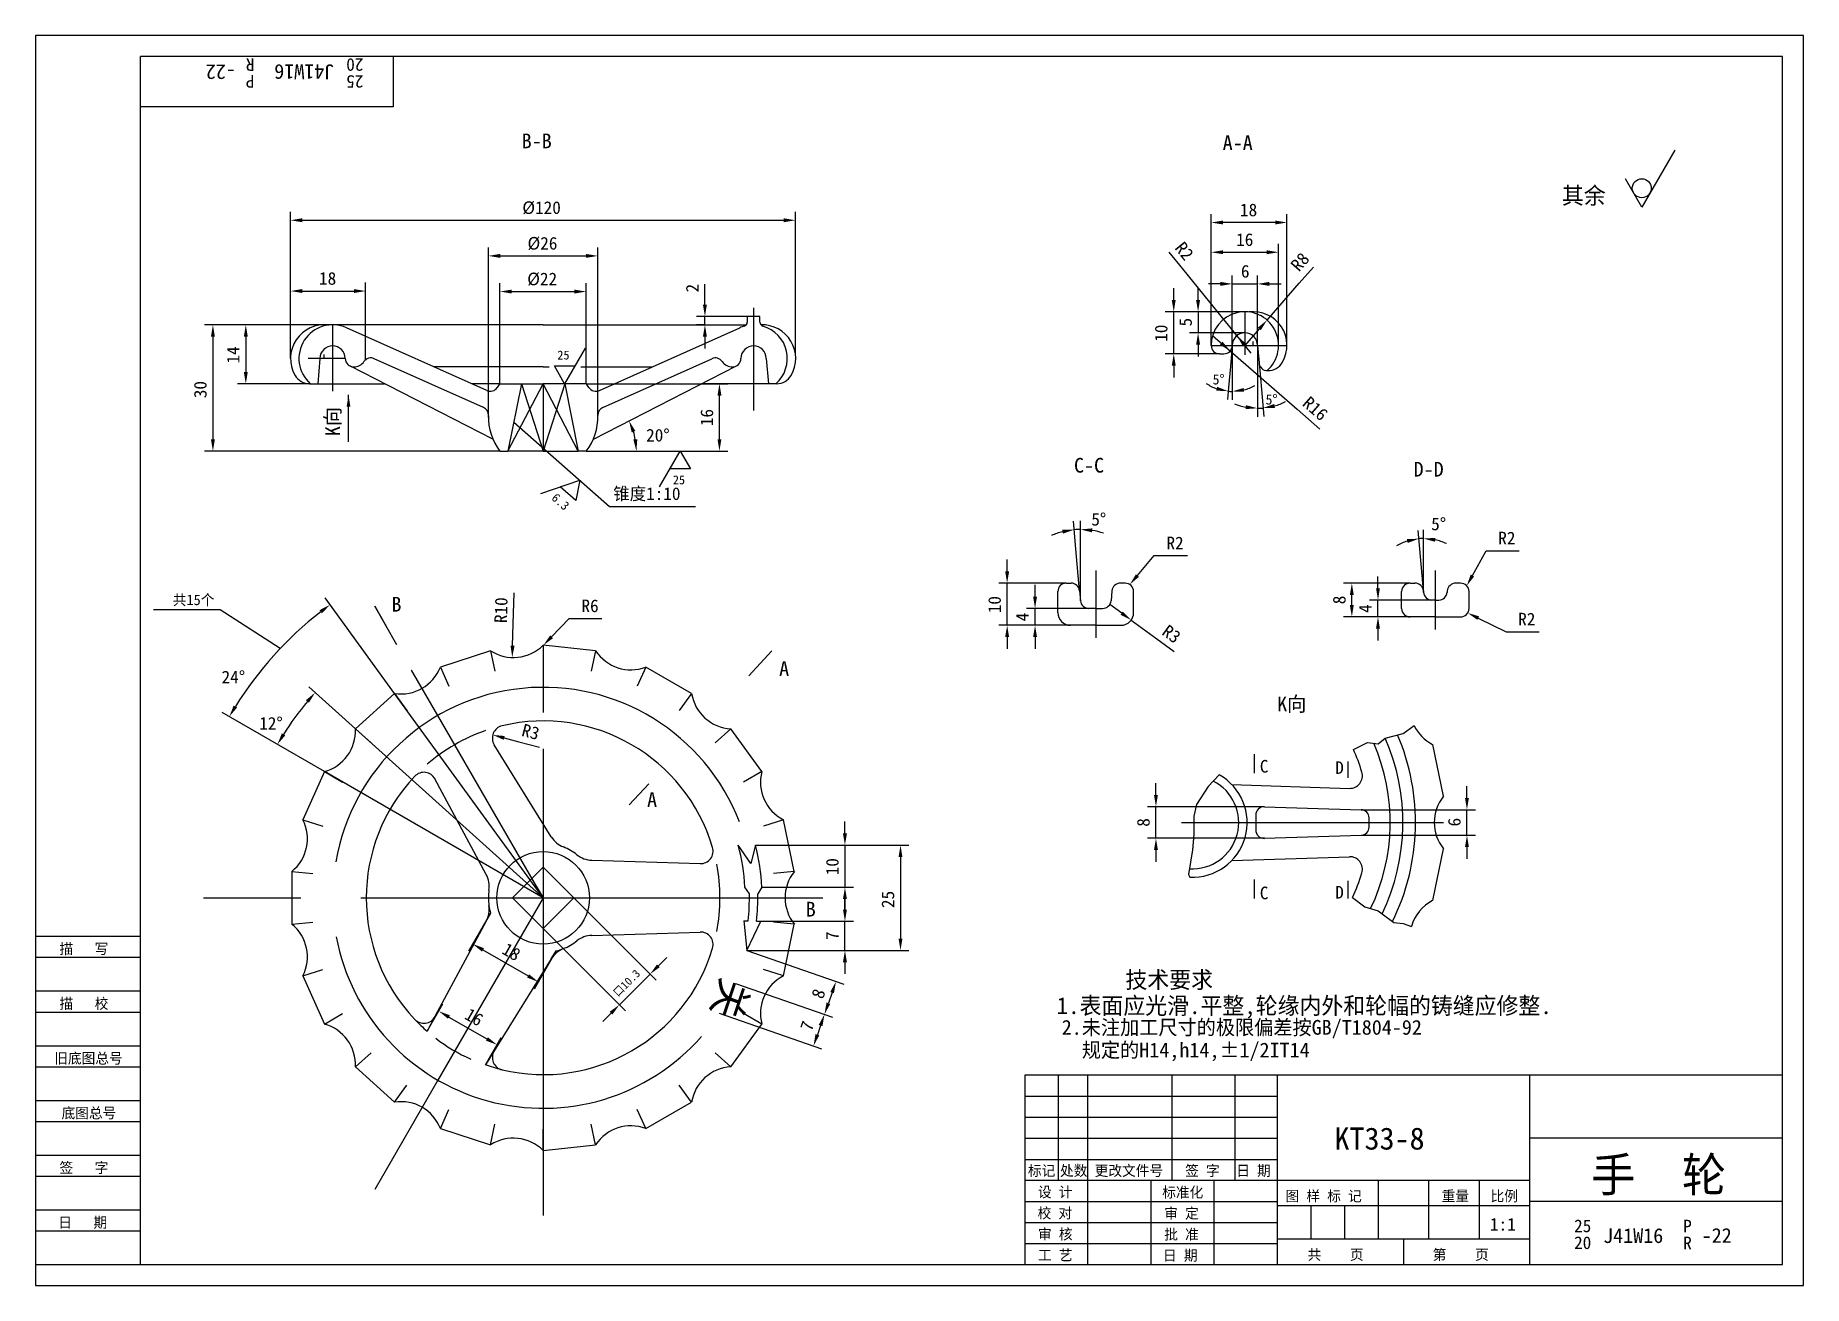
# Model space of a CAD drawing. Header units: metres. Extents: x 0 to 420, y 0 to 297.
import ezdxf

# ---------------------------------------------------------------- set-up
doc = ezdxf.new("R2010")
doc.units = ezdxf.units.M
for name, color, linetype in [('C', 6, 'Continuous'), ('D', 1, 'Continuous'), ('FL', 5, 'Continuous'), ('T', 7, 'Continuous'), ('TL', 4, 'Continuous')]:
    doc.layers.add(name, color=color, linetype=linetype)

# ---------------------------------------------------------------- blocks, each defined once
blk = doc.blocks.new('TUKUN3')
at = {"layer": 'FL'}
for p, q in [((0, 297), (0, 0)), ((420, 297), (0, 297)), ((420, 0), (420, 297)), ((0, 78), (25, 78)), ((0, 70), (25, 70)), ((0, 65), (25, 65)), ((0, 57), (25, 57)), ((0, 52), (25, 52)), ((243, 25), (243, 50)), ((250, 5), (250, 50)), ((270, 25), (270, 50)), ((285, 25), (285, 50)), ((0, 44), (25, 44)), ((235, 45), (295, 45)), ((0, 39), (25, 39)), ((235, 40), (295, 40)), ((235, 35), (295, 35)), ((0, 31), (25, 31)), ((235, 30), (295, 30)), ((0, 26), (25, 26)), ((280, 5), (280, 25)), ((0, 18), (25, 18)), ((235, 20), (295, 20)), ((0, 13), (25, 13)), ((235, 15), (295, 15)), ((235, 10), (295, 10)), ((0, 0), (420, 0))]:
    blk.add_line(p, q, dxfattribs=at)
at = {"layer": 'TL'}
for p, q in [((25, 5), (25, 292)), ((415, 292), (25, 292)), ((85, 292), (85, 280)), ((415, 5), (415, 292)), ((85, 280), (25, 280)), ((0, 83), (25, 83)), ((235, 50), (235, 5)), ((415, 50), (235, 50)), ((295, 5), (295, 50)), ((355, 5), (355, 50)), ((415, 35), (355, 35)), ((355, 25), (235, 25)), ((265, 5), (265, 25)), ((319, 11), (319, 25)), ((331, 11), (331, 25)), ((343, 11), (343, 25)), ((295, 19), (355, 19)), ((303, 11), (303, 19)), ((311, 11), (311, 19)), ((415, 20), (355, 20)), ((355, 11), (295, 11)), ((325, 5), (325, 11)), ((0, 5), (415, 5))]:
    blk.add_line(p, q, dxfattribs=at)
at = {"layer": 'T'}
for s, p in [('描   写', (5.74, 78.76)), ('描   校', (5.74, 65.76)), ('旧底图总号', (4.49, 52.76)), ('底图总号', (6.22, 39.76)), ('签   字', (5.74, 26.76)), ('标记', (235.75, 26.07)), ('处数', (243.38, 26.07)), ('更改文件号', (251.61, 26.07)), ('签 字', (273.1, 26.07)), ('日 期', (285.23, 26.07)), ('设 计', (238.14, 20.99)), ('标准化', (267.65, 20.93)), ('图 样 标 记', (296.95, 20.04)), ('重量', (334.03, 20.04)), ('比例', (345.64, 20.04)), ('校 对', (238.05, 15.99)), ('审 定', (268.13, 15.93)), ('日   期', (5.45, 13.76)), ('审 核', (238.14, 10.99)), ('批 准', (268.13, 10.93)), ('工 艺', (238.14, 5.99)), ('日 期', (267.84, 5.93)), ('共    页', (302.18, 6.13)), ('第    页', (331.9, 6.13))]:
    blk.add_text(s, height=2.5, dxfattribs=at).set_placement(p)

msp = doc.modelspace()

# ---------------------------------------------------------------- linework, layer by layer
at = {"layer": 'C'}
for p, q in [((170.6, 232.31), (170.6, 207.88)), ((287.28, 231.35), (287.28, 221.12)), ((70.6, 228.24), (70.6, 212.49)), ((279.28, 223.35), (297.28, 223.35)), ((289.28, 223.35), (289.28, 224.25)), ((73.6, 220.24), (64.77, 220.24)), ((68.6, 220.24), (68.6, 221.15)), ((251.86, 169.87), (251.86, 153.87)), ((332.52, 169.87), (332.52, 155.87)), ((85.88, 152.26), (80.6, 161.41)), ((120.6, 150.45), (120.6, 136.12)), ((95.6, 135.43), (89.36, 146.24)), ((120.6, 92.13), (95.6, 135.43)), ((120.6, 127.48), (120.6, 16.7)), ((272.25, 110.01), (334.5, 110.01)), ((39.93, 92.13), (63.03, 92.13)), ((77.32, 92.13), (184.76, 92.13)), ((120.6, 92.13), (95.6, 48.83)), ((95.6, 48.83), (80.6, 22.84))]:
    msp.add_line(p, q, dxfattribs=at)
for centre, start, end in [((120.6, 92.13), 21.12, 170.19), ((274.82, 110.01), 334.27, 23.62), ((120.6, 92.13), 190.65, 318.76)]:
    msp.add_arc(centre, 50, start, end, dxfattribs=at)
at = {"layer": 'D'}
for p, q in [((389.37, 269.69), (381.56, 256.17)), ((381.56, 256.17), (377.66, 262.93)), ((60.6, 238.26), (60.6, 255.08)), ((63.4, 253.08), (177.77, 253.08)), ((180.57, 220.91), (180.57, 255.08)), ((279.28, 247.48), (279.28, 254.54)), ((294.48, 252.54), (282.08, 252.54)), ((297.28, 223.35), (297.28, 254.54)), ((107.6, 206.24), (107.6, 246.61)), ((110.4, 244.61), (130.8, 244.61)), ((133.6, 206.24), (133.6, 246.61)), ((272.52, 241.51), (269.31, 245.46)), ((279.28, 223.35), (279.28, 247.48)), ((282.08, 245.48), (292.48, 245.48)), ((295.28, 223.35), (295.28, 247.48)), ((288.79, 221.48), (272.52, 241.51)), ((284.28, 223.35), (284.28, 239.96)), ((290.28, 223.35), (290.28, 239.96)), ((300.21, 238.1), (303.57, 241.92)), ((60.6, 220.24), (60.6, 238.26)), ((63.4, 236.26), (75.65, 236.26)), ((78.45, 219.93), (78.45, 238.26)), ((110.36, 214.24), (110.36, 238.14)), ((113.16, 236.14), (128.05, 236.14)), ((130.85, 214.24), (130.85, 238.14)), ((159.03, 235.84), (159.03, 237.93)), ((159.03, 233.04), (159.03, 235.84)), ((270.39, 234.15), (270.39, 236.95)), ((276.17, 234.15), (276.17, 236.95)), ((281.48, 237.96), (278.68, 237.96)), ((284.28, 237.96), (290.28, 237.96)), ((292.55, 229.36), (300.21, 238.1)), ((293.08, 237.96), (295.88, 237.96)), ((274.17, 231.35), (268.39, 231.35)), ((270.39, 221.35), (270.39, 231.35)), ((287.28, 231.35), (274.17, 231.35)), ((276.17, 231.35), (276.17, 226.35)), ((47.98, 228.24), (40.17, 228.24)), ((70.6, 228.24), (47.98, 228.24)), ((169.1, 230.24), (157.03, 230.24)), ((159.03, 228.24), (157.03, 228.24)), ((159.03, 228.24), (159.03, 230.24)), ((290.71, 227.26), (287.28, 223.35)), ((42.17, 225.44), (42.17, 201.04)), ((49.98, 225.44), (49.98, 217.04)), ((130.58, 222.69), (125.71, 214.24)), ((159.03, 225.44), (159.03, 222.64)), ((287.28, 226.35), (274.17, 226.35)), ((276.17, 223.55), (276.17, 220.75)), ((279.62, 225.67), (299.67, 208.17)), ((281.68, 223.88), (282.28, 223.35)), ((284.28, 223.35), (283.84, 218.37)), ((284.28, 223.35), (284.28, 214.2)), ((287.15, 223.51), (287.28, 223.35)), ((290.28, 223.35), (290.28, 211.85)), ((125.71, 214.24), (123.27, 218.47)), ((123.27, 218.47), (128.14, 218.47)), ((281.28, 221.35), (268.39, 221.35)), ((270.39, 218.55), (270.39, 215.75)), ((290.64, 219.18), (291.51, 209.21)), ((65.31, 214.24), (47.98, 214.24)), ((137.56, 214.24), (164.48, 214.24)), ((283.84, 218.37), (283.41, 213.39)), ((74.38, 200.45), (74.38, 211.57)), ((162.48, 201.04), (162.48, 211.44)), ((283.41, 213.39), (283.15, 210.47)), ((284.28, 214.2), (284.28, 210.42)), ((290.28, 211.85), (290.28, 206.42)), ((291.51, 209.21), (291.75, 206.48)), ((299.67, 208.17), (305.12, 203.42)), ((113.63, 205.14), (136.36, 185.07)), ((110.36, 198.24), (40.17, 198.24)), ((130.85, 198.24), (164.48, 198.24)), ((148.27, 189.79), (153.15, 198.24)), ((153.15, 198.24), (155.59, 194.02)), ((155.59, 194.02), (150.71, 194.02)), ((120.06, 188.19), (129.3, 191.3)), ((128.34, 186.52), (124.68, 189.75)), ((129.3, 191.3), (128.34, 186.52)), ((136.36, 185.07), (156.77, 185.07)), ((247.15, 175.01), (246.57, 181.57)), ((248.22, 178.96), (248.22, 181.64)), ((248.22, 162.69), (248.22, 178.96)), ((328.81, 175.01), (328.43, 179.42)), ((329.71, 164.69), (329.71, 179.56)), ((230.82, 169.67), (230.82, 172.47)), ((248.02, 165.04), (247.15, 175.01)), ((261.76, 168.68), (265.77, 173.42)), ((265.77, 173.42), (268.57, 173.42)), ((268.57, 173.42), (273.66, 173.42)), ((329.68, 165.04), (328.81, 175.01)), ((341.33, 168.69), (344.58, 174.59)), ((344.58, 174.59), (347.38, 174.59)), ((347.38, 174.59), (352.47, 174.59)), ((318.9, 165.67), (318.9, 168.47)), ((113.49, 157.21), (113.71, 164.59)), ((244.86, 166.87), (228.82, 166.87)), ((230.82, 156.87), (230.82, 166.87)), ((237.45, 163.67), (237.45, 166.47)), ((326.52, 166.87), (310.69, 166.87)), ((312.69, 161.67), (312.69, 164.07)), ((43.88, 160.54), (28.06, 160.54)), ((58.12, 151.32), (43.88, 160.54)), ((85.33, 140.67), (68.84, 163.37)), ((250.22, 160.87), (235.45, 160.87)), ((237.45, 156.87), (237.45, 160.87)), ((258.02, 159.75), (255.2, 161.81)), ((331.71, 162.87), (316.9, 162.87)), ((318.9, 158.87), (318.9, 162.87)), ((113.34, 152.02), (113.49, 157.21)), ((122.61, 154.13), (126.82, 158.49)), ((126.82, 158.49), (129.62, 158.49)), ((129.62, 158.49), (134.57, 158.49)), ((235.45, 156.87), (228.82, 156.87)), ((245.86, 156.87), (235.45, 156.87)), ((260.28, 158.1), (266.38, 153.64)), ((316.9, 158.87), (310.69, 158.87)), ((326.52, 158.87), (316.9, 158.87)), ((318.9, 156.07), (318.9, 153.27)), ((342.72, 158.56), (349.31, 155.33)), ((230.82, 154.07), (230.82, 151.27)), ((237.45, 154.07), (237.45, 151.27)), ((266.38, 153.64), (270.49, 150.64)), ((349.31, 155.33), (352.11, 155.33)), ((352.11, 155.33), (357.2, 155.33)), ((76.01, 132.27), (64.97, 142.22)), ((120.6, 92.13), (85.33, 140.67)), ((55.77, 129.56), (44.33, 136.16)), ((120.6, 92.13), (76.01, 132.27)), ((68.64, 122.13), (55.77, 129.56)), ((111.35, 130.11), (114.83, 129.2)), ((114.83, 129.2), (119.76, 127.92)), ((120.6, 92.13), (68.64, 122.13)), ((266.16, 116.57), (266.16, 119.37)), ((340.03, 115.85), (340.03, 118.65)), ((291.93, 113.77), (264.16, 113.77)), ((266.16, 106.26), (266.16, 113.77)), ((192.29, 107.43), (192.29, 110.23)), ((314.87, 113.05), (342.03, 113.05)), ((340.03, 106.98), (340.03, 113.05)), ((291.93, 106.26), (264.16, 106.26)), ((314.87, 106.98), (342.03, 106.98)), ((171.08, 104.63), (194.29, 104.63)), ((192.29, 104.63), (192.29, 94.63)), ((194.29, 104.63), (207.49, 104.63)), ((205.49, 101.83), (205.49, 82.43)), ((266.16, 103.46), (266.16, 100.66)), ((340.03, 104.18), (340.03, 101.38)), ((172.54, 94.63), (194.29, 94.63)), ((108.12, 88.5), (102.88, 79.43)), ((107.08, 86.58), (108.12, 88.5)), ((127.89, 92.13), (147.42, 72.59)), ((192.29, 89.35), (192.29, 92.15)), ((192.29, 91.83), (192.29, 89.03)), ((120.6, 84.84), (140.14, 65.31)), ((172.3, 86.55), (194.29, 86.55)), ((192.29, 79.63), (192.29, 86.55)), ((106.3, 79.76), (117.04, 73.56)), ((123.71, 79.5), (118.47, 70.43)), ((122.55, 77.65), (123.71, 79.5)), ((147.99, 75.98), (149.97, 77.96)), ((169.01, 79.63), (194.29, 79.63)), ((169.01, 79.63), (192.05, 71.6)), ((192.29, 76.83), (192.29, 74.03)), ((194.29, 79.63), (207.49, 79.63)), ((146.01, 74), (138.72, 66.72)), ((166.29, 71.81), (189.32, 63.78)), ((166.29, 71.81), (189.32, 63.78)), ((189.24, 69.61), (188.35, 67.08)), ((93.06, 60.42), (96.82, 66.93)), ((94.92, 63.9), (93.06, 60.42)), ((98.24, 63.8), (107.25, 58.6)), ((136.74, 64.74), (134.77, 62.76)), ((162.45, 64.76), (186.71, 56.29)), ((106.91, 52.42), (110.67, 58.93)), ((186.51, 61.8), (185.74, 59.6)), ((108.99, 55.77), (106.91, 52.42))]:
    msp.add_line(p, q, dxfattribs=at)
for points in [[(90.1, 63.25, 0.02), (93.06, 60.42, 0.02)], [(110.85, 51.28, -0.02), (106.91, 52.42, -0.02)]]:
    msp.add_lwpolyline(points, format="xyb", dxfattribs=at)
msp.add_circle((381.56, 260.68), 2.25, dxfattribs=at)
for centre, radius, start, end in [((284.28, 223.35), 10.93, 235.56, 250.28), ((284.28, 223.35), 10.93, 265, 270), ((284.28, 223.35), 10.93, 284.72, 299.44), ((290.28, 223.35), 14.93, 248.48, 259.24), ((290.28, 223.35), 14.93, 270, 275), ((290.28, 223.35), 14.93, 285.76, 296.52), ((126.93, 198.24), 15.82, 10.15, 16.91), ((248.22, 162.69), 16.95, 104.48, 113.95), ((248.22, 162.69), 16.95, 90, 95), ((248.22, 162.69), 16.95, 71.05, 80.52), ((329.71, 164.69), 12.78, 107.58, 120.16), ((329.71, 164.69), 12.78, 90, 95), ((329.71, 164.69), 12.78, 64.84, 77.42), ((120.6, 92.13), 86.07, 127.86, 148.14), ((120.6, 92.13), 72.86, 140.2, 147.8), ((120.6, 92.13), 13, 188.21, 196.19), ((120.6, 92.13), 13, 283.81, 291.79)]:
    msp.add_arc(centre, radius, start, end, dxfattribs=at)
for points in [[(63.4, 253.55), (63.4, 252.61), (60.6, 253.08)], [(177.77, 253.55), (177.77, 252.61), (180.57, 253.08)], [(282.08, 253.01), (282.08, 252.08), (279.28, 252.54)], [(294.48, 253.01), (294.48, 252.08), (297.28, 252.54)], [(110.4, 245.08), (110.4, 244.15), (107.6, 244.61)], [(130.8, 245.08), (130.8, 244.15), (133.6, 244.61)], [(282.08, 245.95), (282.08, 245.02), (279.28, 245.48)], [(292.48, 245.95), (292.48, 245.02), (295.28, 245.48)], [(63.4, 236.73), (63.4, 235.8), (60.6, 236.26)], [(75.65, 236.73), (75.65, 235.8), (78.45, 236.26)], [(113.16, 236.6), (113.16, 235.67), (110.36, 236.14)], [(128.05, 236.6), (128.05, 235.67), (130.85, 236.14)], [(281.48, 238.43), (281.48, 237.49), (284.28, 237.96)], [(293.08, 238.43), (293.08, 237.49), (290.28, 237.96)], [(158.56, 233.04), (159.5, 233.04), (159.03, 230.24)], [(269.92, 234.15), (270.85, 234.15), (270.39, 231.35)], [(275.7, 234.15), (276.64, 234.15), (276.17, 231.35)], [(41.7, 225.44), (42.64, 225.44), (42.17, 228.24)], [(49.52, 225.44), (50.45, 225.44), (49.98, 228.24)], [(158.56, 225.44), (159.5, 225.44), (159.03, 228.24)], [(291.06, 226.95), (290.36, 227.57), (292.55, 229.36)], [(275.7, 223.55), (276.64, 223.55), (276.17, 226.35)], [(281.37, 223.52), (281.98, 224.23), (283.78, 222.03)], [(286.79, 223.21), (287.51, 223.8), (285.39, 225.68)], [(269.92, 218.55), (270.85, 218.55), (270.39, 221.35)], [(49.52, 217.04), (50.45, 217.04), (49.98, 214.24)], [(162.02, 211.44), (162.95, 211.44), (162.48, 214.24)], [(73.93, 208.77), (74.38, 211.57), (74.83, 208.77)], [(280.69, 213.52), (280.49, 212.61), (283.33, 212.46)], [(287.11, 212.32), (286.99, 213.24), (284.28, 212.42)], [(287.53, 209.15), (287.45, 208.22), (290.28, 208.42)], [(294.42, 208.52), (294.25, 209.44), (291.58, 208.48)], [(141.64, 202.67), (142.51, 203.02), (141.02, 205.44)], [(41.7, 201.04), (42.64, 201.04), (42.17, 198.24)], [(142.97, 201.07), (142.04, 200.99), (142.76, 198.24)], [(162.02, 201.04), (162.95, 201.04), (162.48, 198.24)], [(243.91, 179.56), (244.07, 178.64), (246.75, 179.58)], [(250.98, 178.95), (251.05, 179.88), (248.22, 179.64)], [(325.76, 177.33), (325.95, 176.42), (328.6, 177.43)], [(332.45, 176.7), (332.55, 177.63), (329.71, 177.47)], [(230.35, 169.67), (231.29, 169.67), (230.82, 166.87)], [(262.12, 168.38), (261.4, 168.98), (259.95, 166.55)], [(341.74, 168.47), (340.92, 168.92), (339.98, 166.24)], [(312.22, 164.07), (313.15, 164.07), (312.69, 166.87)], [(318.43, 165.67), (319.36, 165.67), (318.9, 162.87)], [(67.49, 160.45), (68.06, 159.7), (70.01, 161.76)], [(236.98, 163.67), (237.91, 163.67), (237.45, 160.87)], [(257.75, 159.37), (258.3, 160.13), (260.28, 158.1)], [(312.22, 161.67), (313.15, 161.67), (312.69, 158.87)], [(342.52, 158.14), (342.93, 158.98), (340.21, 159.79)], [(230.35, 154.07), (231.29, 154.07), (230.82, 156.87)], [(236.98, 154.07), (237.91, 154.07), (237.45, 156.87)], [(318.43, 156.07), (319.36, 156.07), (318.9, 158.87)], [(113.81, 152.01), (112.87, 152.03), (113.26, 149.22)], [(122.95, 153.81), (122.28, 154.46), (120.67, 152.12)], [(64.27, 139.07), (64.97, 138.46), (66.45, 140.88)], [(47.91, 137.32), (47.1, 137.8), (46.07, 135.16)], [(59.35, 130.71), (58.55, 131.2), (57.5, 128.56)], [(111.23, 129.66), (111.47, 130.56), (108.64, 130.82)], [(265.69, 116.57), (266.63, 116.57), (266.16, 113.77)], [(339.57, 115.85), (340.5, 115.85), (340.03, 113.05)], [(191.82, 107.43), (192.76, 107.43), (192.29, 104.63)], [(265.69, 103.46), (266.63, 103.46), (266.16, 106.26)], [(339.57, 104.18), (340.5, 104.18), (340.03, 106.98)], [(205.02, 101.83), (205.95, 101.83), (205.49, 104.63)], [(191.82, 91.83), (192.76, 91.83), (192.29, 94.63)], [(191.82, 89.35), (192.76, 89.35), (192.29, 86.55)], [(106.54, 80.16), (106.07, 79.36), (103.88, 81.16)], [(205.02, 82.43), (205.95, 82.43), (205.49, 79.63)], [(147.66, 76.31), (148.32, 75.65), (146.01, 74)], [(191.82, 76.83), (192.76, 76.83), (192.29, 79.63)], [(117.27, 73.96), (116.81, 73.16), (119.47, 72.16)], [(188.8, 69.76), (189.68, 69.46), (190.16, 72.25)], [(187.91, 67.24), (188.8, 66.93), (187.43, 64.44)], [(98.48, 64.2), (98.01, 63.4), (95.82, 65.2)], [(136.41, 65.07), (137.07, 64.41), (138.72, 66.72)], [(186.07, 61.95), (186.95, 61.64), (187.43, 64.44)], [(107.48, 59), (107.02, 58.2), (109.67, 57.2)], [(185.3, 59.75), (186.19, 59.44), (184.82, 56.95)]]:
    msp.add_solid(points, dxfattribs=at)
at = {"layer": 'FL'}
for p, q in [((112.25, 198.24), (120.6, 214.24)), ((115.45, 214.24), (120.6, 198.24)), ((125.75, 214.24), (120.6, 198.24)), ((128.95, 198.24), (120.6, 214.24))]:
    msp.add_line(p, q, dxfattribs=at)
for points in [[(313.06, 127.38), (316.41, 129.02), (318.93, 128.72), (320.63, 130.04), (324.86, 131.17), (327.46, 133.06)], [(281.14, 121.37), (278.59, 118.57), (275.78, 114.27), (275.15, 111.5), (275.15, 107.2), (274.84, 103.51), (273.91, 97.67), (274.19, 97.03)], [(312.85, 92.19), (315.79, 89.99), (318.93, 89.06), (319.86, 88.3), (322.67, 86.3), (324.86, 85.99), (326.84, 85.34)]]:
    msp.add_lwpolyline(points, dxfattribs=at)
at = {"layer": 'TL'}
for p, q in [((120.6, 228.24), (70.6, 228.24)), ((107.24, 212.63), (73.87, 227.54)), ((120.6, 228.24), (168.87, 228.24)), ((133.97, 212.63), (167.34, 227.54)), ((169.1, 230.24), (169.1, 228.89)), ((172.1, 230.24), (169.1, 230.24)), ((172.1, 228.89), (172.1, 230.24)), ((290.28, 223.35), (290.64, 219.18)), ((67.6, 220.24), (67.08, 214.24)), ((108.66, 201.11), (74.69, 218.46)), ((106.43, 208.61), (80.51, 220.19)), ((132.55, 201.11), (166.51, 218.46)), ((134.78, 208.61), (160.69, 220.19)), ((173.6, 220.24), (174.13, 214.24)), ((281.28, 221.35), (282.28, 221.35)), ((65.14, 214.24), (67.08, 214.24)), ((65.14, 214.24), (65.31, 214.24)), ((67.08, 214.24), (82.95, 214.24)), ((120.6, 218.24), (94.69, 218.24)), ((110.36, 214.24), (103.64, 214.24)), ((110.36, 214.24), (115.45, 214.24)), ((115.45, 214.24), (112.25, 198.24)), ((115.45, 214.24), (120.6, 214.24)), ((120.6, 218.24), (122.07, 218.24)), ((120.6, 214.24), (120.6, 198.24)), ((125.75, 214.24), (120.6, 214.24)), ((125.75, 214.24), (128.95, 198.24)), ((130.85, 214.24), (125.75, 214.24)), ((129.56, 218.24), (146.52, 218.24)), ((130.85, 214.24), (137.56, 214.24)), ((174.13, 214.24), (158.25, 214.24)), ((175.89, 214.24), (174.13, 214.24)), ((176.07, 214.24), (175.89, 214.24)), ((292.74, 217.35), (292.57, 217.35)), ((292.74, 217.35), (292.64, 217.35)), ((110.36, 198.24), (112.25, 198.24)), ((120.6, 198.24), (112.25, 198.24)), ((120.6, 198.24), (128.95, 198.24)), ((130.85, 198.24), (128.95, 198.24)), ((242.86, 159.87), (242.86, 164.87)), ((244.86, 166.87), (246.03, 166.87)), ((248.02, 165.04), (248.22, 162.69)), ((255.7, 165.04), (255.49, 162.69)), ((258.86, 166.87), (257.69, 166.87)), ((260.86, 159.87), (260.86, 164.87)), ((324.52, 160.87), (324.52, 164.87)), ((326.52, 166.87), (327.69, 166.87)), ((329.68, 165.04), (329.71, 164.69)), ((335.36, 165.04), (335.33, 164.69)), ((338.52, 166.87), (337.36, 166.87)), ((340.52, 160.87), (340.52, 164.87)), ((80.6, 161.41), (83.34, 156.67)), ((251.86, 160.87), (250.22, 160.87)), ((251.86, 160.87), (253.5, 160.87)), ((332.52, 162.87), (331.71, 162.87)), ((332.52, 162.87), (333.34, 162.87)), ((251.86, 156.87), (245.86, 156.87)), ((251.86, 156.87), (257.86, 156.87)), ((332.52, 158.87), (326.52, 158.87)), ((332.52, 158.87), (338.52, 158.87)), ((133.08, 150.82), (120.6, 152.13)), ((120.6, 152.13), (120.6, 147.13)), ((108.13, 150.82), (96.2, 146.94)), ((108.13, 150.82), (109.17, 145.93)), ((133.08, 150.82), (132.04, 145.93)), ((169.45, 144.85), (174.94, 150.77)), ((96.2, 146.94), (98.23, 142.37)), ((145.01, 146.94), (142.97, 142.37)), ((155.87, 140.67), (145.01, 146.94)), ((85.33, 140.67), (76.01, 132.27)), ((85.33, 140.67), (88.27, 136.62)), ((155.87, 140.67), (152.93, 136.62)), ((76.01, 132.27), (79.73, 128.93)), ((165.19, 132.27), (161.48, 128.93)), ((172.56, 122.13), (165.19, 132.27)), ((122.55, 106.61), (108.99, 128.48)), ((289.52, 126.24), (289.52, 121.72)), ((334.49, 116.28), (331.89, 128.55)), ((68.64, 122.13), (63.54, 110.67)), ((68.64, 122.13), (72.97, 119.63)), ((172.56, 122.13), (168.23, 119.63)), ((311.73, 124.48), (311.73, 120.6)), ((107.08, 97.68), (94.92, 120.36)), ((141.05, 114.2), (145.7, 119.21)), ((284.2, 119.01), (312.11, 118.13)), ((291.93, 113.77), (314.87, 113.05)), ((63.54, 110.67), (68.29, 109.12)), ((177.67, 110.67), (172.91, 109.12)), ((180.27, 98.4), (177.67, 110.67)), ((289.86, 111.77), (289.86, 108.25)), ((291.93, 106.26), (314.87, 106.98)), ((132.17, 101.06), (157.89, 100.25)), ((169.94, 100.26), (166.95, 104.63)), ((171.08, 104.63), (169.94, 100.26)), ((284.2, 101.01), (312.11, 101.89)), ((331.89, 91.47), (334.49, 103.74)), ((60.93, 98.4), (60.93, 85.86)), ((60.93, 98.4), (65.9, 97.88)), ((120.6, 99.41), (113.32, 92.13)), ((127.89, 92.13), (120.6, 99.41)), ((180.27, 98.4), (175.3, 97.88)), ((118.99, 94.92), (120.6, 92.13)), ((169.59, 93.11), (168.54, 94.63)), ((172.54, 94.63), (171.59, 93.1)), ((289.52, 96.48), (289.52, 91.95)), ((311.73, 96.16), (311.73, 91.95)), ((113.32, 92.13), (116.96, 88.49)), ((116.96, 88.49), (120.6, 84.84)), ((120.6, 84.84), (127.89, 92.13)), ((120.6, 92.13), (123.99, 92.13)), ((182.13, 92.13), (187.01, 92.13)), ((60.93, 85.86), (65.9, 86.38)), ((107.08, 86.58), (94.92, 63.9)), ((132.17, 83.2), (157.89, 84)), ((168.29, 86.64), (169.29, 86.62)), ((168.29, 86.64), (169.01, 79.63)), ((169.01, 79.63), (172.3, 86.55)), ((171.3, 86.58), (172.41, 86.55)), ((180.27, 85.86), (175.3, 86.38)), ((177.67, 73.59), (180.27, 85.86)), ((122.55, 77.65), (108.99, 55.77)), ((63.54, 73.59), (68.29, 75.13)), ((63.54, 73.59), (68.64, 62.13)), ((177.67, 73.59), (172.91, 75.13)), ((68.64, 62.13), (72.97, 64.63)), ((172.56, 62.13), (168.23, 64.63)), ((165.19, 51.98), (172.56, 62.13)), ((76.01, 51.98), (79.73, 55.32)), ((165.19, 51.98), (161.48, 55.32)), ((76.01, 51.98), (85.33, 43.59)), ((85.33, 43.59), (88.27, 47.63)), ((155.87, 43.59), (152.93, 47.63)), ((145.01, 37.31), (155.87, 43.59)), ((96.2, 37.31), (98.23, 41.88)), ((108.13, 33.44), (109.17, 38.33)), ((133.08, 33.44), (132.04, 38.33)), ((145.01, 37.31), (142.97, 41.88)), ((96.2, 37.31), (108.13, 33.44)), ((120.6, 32.13), (120.6, 37.13)), ((120.6, 32.13), (133.08, 33.44))]:
    msp.add_line(p, q, dxfattribs=at)
msp.add_circle((120.6, 92.13), 11, dxfattribs=at)
for centre, radius, start, end in [((287.28, 223.35), 8, 311.41, 180), ((289.28, 223.35), 8, 330, 97.18), ((68.6, 220.24), 8, 82.82, 210), ((70.6, 220.24), 8, 65.92, 228.59), ((170.6, 220.24), 8, 106.13, 114.08), ((168.1, 228.89), 1, 286.13, 0), ((173.1, 228.89), 1, 180, 253.87), ((172.6, 220.24), 8, 330, 91.86), ((170.6, 220.24), 8, 311.41, 73.87), ((70.6, 220.24), 3, 360, 180), ((170.6, 220.24), 3, 360, 180), ((281.28, 223.35), 2, 180, 270), ((282.28, 223.35), 2, 270, 0), ((287.28, 223.35), 3, 360, 180), ((75.6, 220.24), 2, 180, 270), ((75.6, 221.24), 3, 270, 324.94), ((79.69, 218.37), 2, 65.92, 144.94), ((161.51, 218.37), 2, 35.06, 114.08), ((165.6, 221.24), 3, 215.06, 270), ((165.6, 220.24), 2, 270, 0), ((292.64, 219.35), 2, 185, 270), ((292.74, 221.35), 4, 270, 330), ((65.14, 218.24), 4, 210, 270), ((120.6, 206.24), 13, 142.02, 146.78), ((120.6, 206.24), 13, 33.22, 37.98), ((176.07, 218.24), 4, 270, 330), ((108.05, 214.46), 2, 245.92, 326.78), ((133.15, 214.46), 2, 213.22, 294.08), ((105.61, 206.79), 2, 357.91, 65.92), ((120.6, 206.24), 13, 177.91, 217.98), ((120.6, 206.24), 13, 322.02, 2.09), ((135.59, 206.79), 2, 114.08, 182.09), ((246.03, 168.87), 2, 270, 270), ((257.69, 168.87), 2, 270, 270), ((244.86, 164.87), 2, 90, 180), ((246.03, 164.87), 2, 5, 90), ((257.69, 164.87), 2, 90, 175), ((258.86, 164.87), 2, 0, 90), ((326.52, 164.87), 2, 90, 180), ((327.69, 164.87), 2, 5, 90), ((331.71, 164.87), 2, 185, 270), ((333.34, 164.87), 2, 270, 355), ((337.36, 164.87), 2, 90, 175), ((338.52, 164.87), 2, 0, 90), ((245.86, 159.87), 3, 180, 270), ((250.22, 162.87), 2, 185, 270), ((253.5, 162.87), 2, 270, 355), ((257.86, 159.87), 3, 270, 0), ((326.52, 160.87), 2, 180, 270), ((338.52, 160.87), 2, 270, 0), ((113.55, 159.22), 10, 237.16, 314.84), ((141.45, 156.29), 10, 213.16, 290.84), ((86.87, 150.55), 10, 261.16, 338.84), ((165.74, 142.26), 10, 189.16, 266.84), ((66.03, 131.78), 10, 285.16, 2.84), ((120.6, 92.13), 42, 109.02, 130.98), ((111.54, 130.06), 3, 103.43, 211.8), ((120.6, 92.13), 42, 16.57, 103.43), ((274.82, 110.01), 53, 333.7, 23.13), ((336.45, 137.45), 10, 206.01, 242.84), ((274.82, 110.01), 42, 16.57, 24.43), ((274.82, 110.01), 47, 334.24, 23.62), ((92.28, 118.94), 3, 28.2, 136.57), ((182.23, 119.57), 10, 165.16, 242.84), ((312.2, 121.13), 3, 268.2, 16.57), ((120.6, 92.13), 42, 136.57, 223.43), ((274.82, 110.01), 11, 266.37, 63.4), ((274.82, 110.01), 13, 267.23, 60.91), ((291.86, 111.77), 2, 88.2, 180), ((342.28, 110.01), 10, 141.16, 218.84), ((54.62, 106.15), 10, 309.16, 26.84), ((314.81, 111.05), 2, 1.48, 88.2), ((274.82, 110.01), 42, 358.52, 1.48), ((127.65, 109.77), 6, 211.8, 248.21), ((291.86, 108.25), 2, 180, 271.8), ((314.81, 108.98), 2, 271.8, 358.52), ((120.6, 92.13), 13, 51.79, 68.21), ((132.36, 107.06), 6, 231.79, 268.2), ((157.98, 103.25), 3, 268.2, 16.57), ((120.6, 92.13), 48, 2.99, 15.09), ((120.6, 92.13), 52, 2.76, 13.91), ((312.2, 98.89), 3, 343.43, 91.8), ((101.8, 94.84), 6, 351.79, 28.2), ((120.6, 92.13), 42, 349.02, 10.98), ((188.06, 92.13), 10, 141.16, 218.84), ((274.82, 110.01), 42, 334.89, 343.43), ((120.6, 92.13), 13, 171.79, 188.21), ((120.6, 92.13), 49, 353.55, 1.15), ((120.6, 92.13), 51, 353.75, 1.1), ((101.8, 89.41), 6, 331.8, 8.21), ((336.45, 82.57), 10, 117.16, 163.92), ((54.62, 78.1), 10, 333.16, 50.84), ((157.98, 81), 3, 343.43, 91.8), ((120.6, 92.13), 42, 256.57, 343.43), ((127.65, 74.48), 6, 111.79, 148.2), ((120.6, 92.13), 13, 291.79, 308.21), ((132.36, 77.2), 6, 91.8, 128.21), ((182.23, 64.69), 10, 117.16, 194.84), ((92.28, 65.32), 3, 223.43, 331.8), ((66.03, 52.47), 10, 357.16, 74.84), ((120.6, 92.13), 42, 232.64, 245.83), ((111.54, 54.19), 3, 148.2, 256.57), ((165.74, 41.99), 10, 93.16, 170.84), ((86.87, 33.7), 10, 21.16, 98.84), ((141.45, 27.97), 10, 69.16, 146.84), ((113.55, 25.04), 10, 45.16, 122.84)]:
    msp.add_arc(centre, radius, start, end, dxfattribs=at)

# ---------------------------------------------------------------- block references
at = {"layer": 'D'}
msp.add_blockref('TUKUN3', (0, 0), dxfattribs=at)

# ---------------------------------------------------------------- texts
for s, height, rotation, p in [('-22', 3.5, 180, (47.63, 290.05)), ('R', 3, 180, (52.02, 291.56)), ('J41W16', 3.5, 180, (71.03, 290.09)), ('20', 3, 180, (77.92, 291.51)), ('P', 3, 180, (52.02, 287.56)), ('25', 3, 180, (77.92, 287.51)), ('R2', 3, 309.11, (270.47, 246.41)), ('R8', 3, 48.75, (300.14, 240.68)), ('2', 3, 90, (157.53, 235.93)), ('10', 3, 90, (268.89, 224.21)), ('5', 3, 90, (274.67, 227.85)), ('14', 3, 90, (48.48, 219.03)), ('30', 3, 90, (40.67, 210.81)), ('R16', 3, 318.89, (300.73, 209.24)), ('K向', 3.5, 90, (72.38, 201.79)), ('16', 3, 90, (160.98, 204.17)), ('6.3', 2.12, 318.6, (122.42, 186.86)), ('R10', 3, 88.33, (112, 157.35)), ('10', 3, 90, (229.32, 159.73)), ('4', 3, 90, (235.95, 157.8)), ('8', 3, 90, (311.19, 161.87)), ('4', 3, 90, (317.4, 159.8)), ('R3', 3, 323.84, (267.34, 154.8)), ('R3', 3, 345.4, (115.3, 130.63)), ('8', 3, 90, (264.66, 109.01)), ('6', 3, 90, (338.53, 109.08)), ('10', 3, 90, (190.79, 97.48)), ('25', 3, 90, (203.99, 89.7)), ('18', 3, 330, (110.57, 79.03)), ('7', 3, 90, (190.79, 82.09)), ('口10.3', 1.92, 45, (138.37, 68.49)), ('关', 7, 251.5, (163.25, 73.49)), ('8', 3, 70.78, (187.05, 67.9)), ('16', 3, 330, (101.7, 63.53)), ('7', 3, 70.78, (184.38, 60.25))]:
    msp.add_text(s, height=height, rotation=rotation, dxfattribs=at).set_placement(p)
for s, height, p in [('B-B', 3.5, (115.51, 270.17)), ('A-A', 3.5, (282.01, 269.74)), ('其余', 4, (362.58, 256.95)), ('%%C120', 3, (115.66, 254.58)), ('18', 3, (286.13, 254.04)), ('%%C26', 3, (116.89, 246.11)), ('16', 3, (285.21, 246.98)), ('18', 3, (67.38, 237.76)), ('%%C22', 3, (116.82, 237.64)), ('6', 3, (286.35, 239.46)), ('25', 2.12, (123.98, 220)), ('5%%d', 2.4, (279.62, 214.08)), ('5%%d', 2.4, (292.2, 209.3)), ('20%%d', 3, (145.07, 200.52)), ('C-C', 3.5, (246.69, 193.13)), ('D-D', 3.5, (327.36, 192.19)), ('锥度1:10', 3, (137.27, 186.63)), ('25', 2.12, (151.43, 190.35)), ('5%%d', 3, (250.81, 180.55)), ('5%%d', 3, (331.54, 179.44)), ('R2', 3, (268.66, 174.92)), ('R2', 3, (347.47, 176.09)), ('共15个', 2.5, (32.63, 161.66)), ('B', 3.5, (84.58, 160.11)), ('R6', 3, (129.71, 159.99)), ('R2', 3, (352.2, 156.83)), ('A', 3.5, (176.66, 144.83)), ('24%%d', 3, (44.23, 143.07)), ('K向', 3.5, (294.95, 136.44)), ('12%%d', 3, (53.17, 132.08)), ('C', 3, (290.83, 121.88)), ('D', 3, (308.74, 121.56)), ('A', 3.5, (145.29, 113.71)), ('C', 3, (290.83, 91.79)), ('D', 3, (308.74, 91.95)), ('B', 3.5, (182.98, 87.68)), ('      技术要求', 4, (242.58, 70.67)), ('1.表面应光滑.平整,轮缘内外和轮幅的铸缝应修整.', 4, (242.58, 64.51)), ('2.未注加工尺寸的极限偏差按GB/T1804-92', 3.5, (243.78, 59.61)), ('  规定的H14,h14,%%P1/2IT14', 3.5, (243.78, 54.22)), ('KT33-8', 5.25, (308.55, 32.32)), ('手  轮', 8.1, (369.52, 22.31)), ('1:1', 3, (345.5, 13.08)), ('25', 3, (365.48, 12.7)), ('J41W16', 3.5, (372.37, 10.13)), ('P', 3, (391.39, 12.65)), ('-22', 3.5, (395.78, 10.17)), ('20', 3, (365.48, 8.7)), ('R', 3, (391.39, 8.65))]:
    msp.add_text(s, height=height, dxfattribs=at).set_placement(p)

doc.saveas('drawing.dxf')
